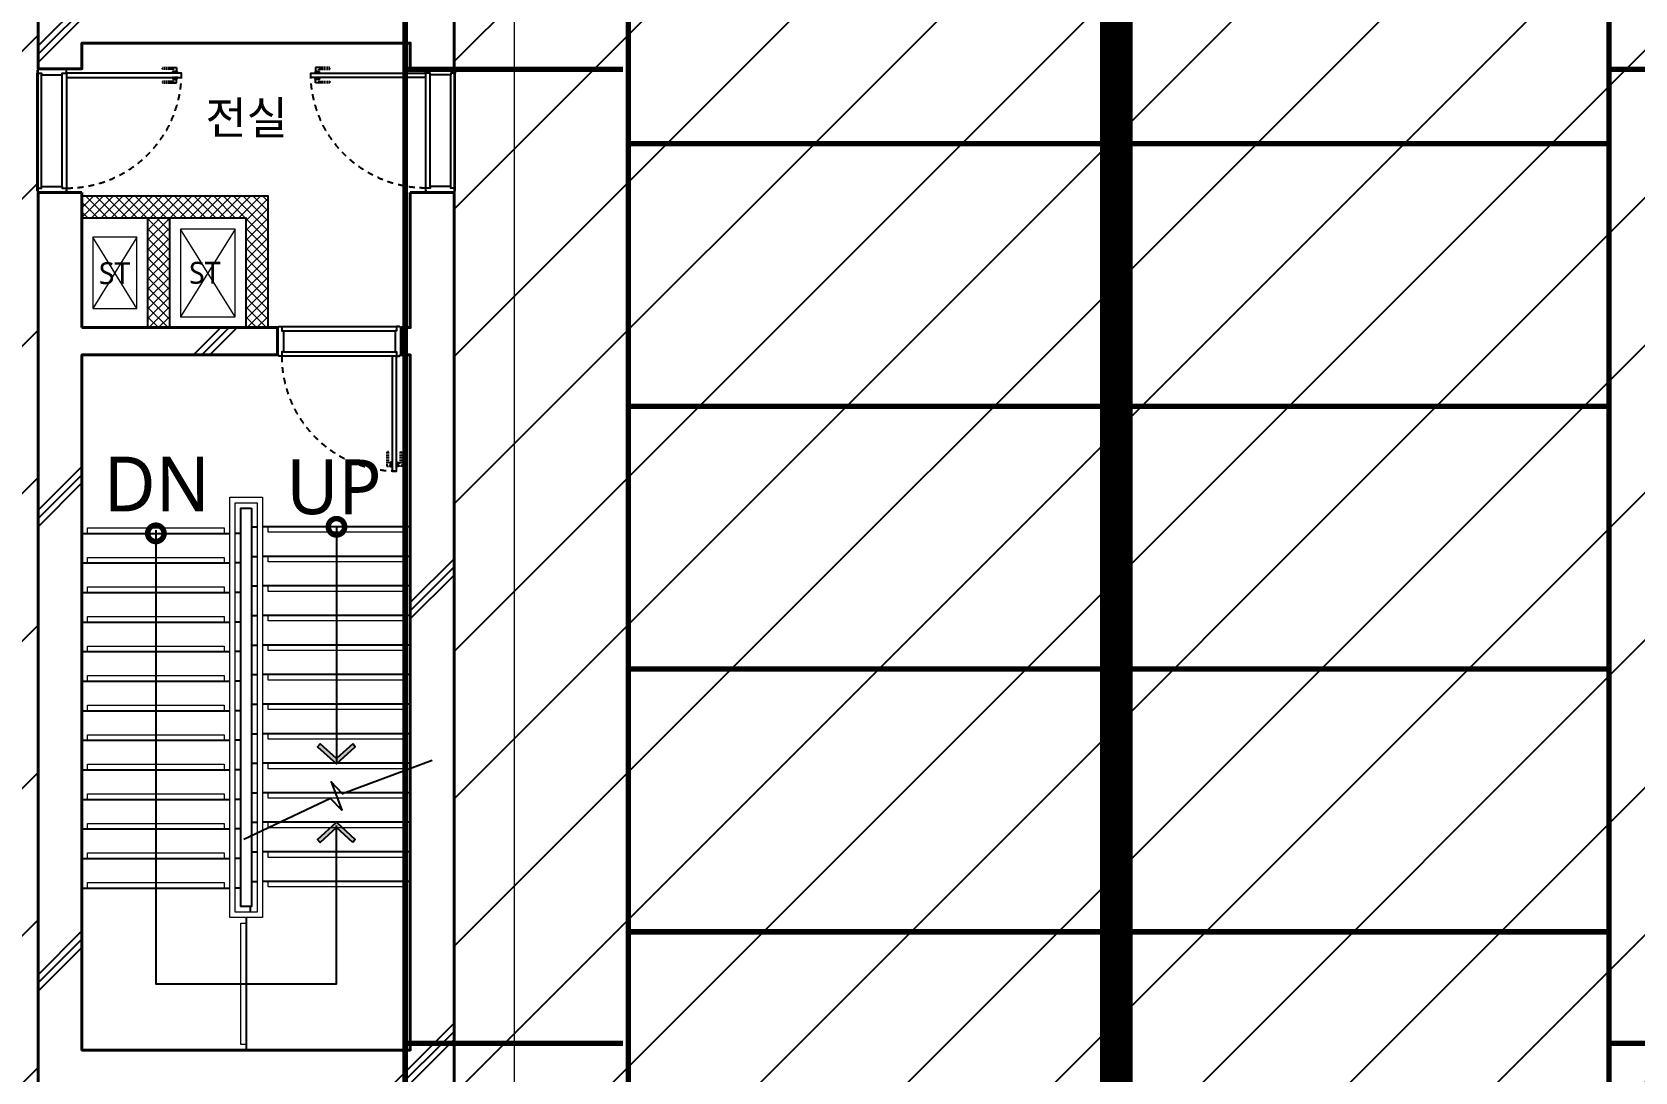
# Model space of a CAD drawing. Header units: millimetres. Extents: x 4739419 to 5837985, y 2291271 to 3446271.
# Drawn here: x 4960706 to 4975351, y 2381141 to 2390641 of the extents above; entities that cross this region are included whole.
import ezdxf
from ezdxf.enums import TextEntityAlignment as Align

# ---------------------------------------------------------------- set-up
doc = ezdxf.new("R2010")
doc.units = ezdxf.units.MM
doc.linetypes.add('XR-평면도$0$DASHEDX2', pattern=[1.5, 1, -0.5])
doc.linetypes.add('XR-평면도$0$HID', pattern=[2, 1.1, -0.9])
doc.layers.get('0').update_dxf_attribs({"color": 255})
for name, color, linetype, lineweight in [('A-XXXX-TXT2', 9, 'Continuous', 25), ('XR-평면도$0$A-CNTL', 9, 'Continuous', 15), ('XR-평면도$0$A-CONC-LIN1', 9, 'Continuous', 40), ('XR-평면도$0$A-DWXM-DOOR', 9, 'Continuous', 25), ('XR-평면도$0$A-ELEV-LIN3', 9, 'Continuous', 18), ('XR-평면도$0$A-SSXM-STAIR', 9, 'Continuous', 25), ('XR-평면도$0$A-SSXS-HAND', 9, 'Continuous', 20), ('XR-평면도$0$A-WAXM-BLOC', 9, 'Continuous', 25), ('XR-평면도$0$A-XXXX-HATC', 9, 'Continuous', 18), ('XR-평면도$0$A-XXXX-OPEN', 9, 'Continuous', 15), ('XR-평면도$0$A-XXXX-SYMB', 9, 'Continuous', 25)]:
    doc.layers.add(name, color=color, linetype=linetype, lineweight=lineweight)
for name, color, linetype in [('HEB- Saw Cut(PC Topping)', 5, 'Continuous'), ('HEB-Angle joint', 1, 'Continuous'), ('HEB-Area(PC Topping)', 3, 'Continuous'), ('XR-평면도$0$A-CONC-SOLD', 9, 'Continuous')]:
    doc.layers.add(name, color=color, linetype=linetype)
doc.styles.add('맑은 고딕', font='malgun.ttf')

# ---------------------------------------------------------------- blocks, each defined once
blk = doc.blocks.new('XR-평면도$0$ARROW')
blk.add_lwpolyline([(-0.002, 0.87), (0.738, 0), (-0.002, -0.87), (0.15, -1), (1, 0), (0.15, 1)], close=True)
for points in [[(-0.002, 0.87), (0.15, 1), (0.738, 0), (1, 0)], [(0.738, 0), (1, 0), (-0.002, -0.87), (0.15, -1)]]:
    blk.add_solid(points)
blk = doc.blocks.new('XR-평면도$0$#7~16 계단 1f~8f')
at = {"layer": 'XR-평면도$0$A-ELEV-LIN3'}
for points in [[(338166, 9726), (338166, 9776), (339416, 9776), (339416, 9726)], [(341066, 9786), (341066, 9736), (339816, 9736), (339816, 9786)], [(338166, 9456), (338166, 9506), (339416, 9506), (339416, 9456)], [(341066, 9516), (341066, 9466), (339816, 9466), (339816, 9516)], [(338166, 9186), (338166, 9236), (339416, 9236), (339416, 9186)], [(341066, 9246), (341066, 9196), (339816, 9196), (339816, 9246)], [(338166, 8916), (338166, 8966), (339416, 8966), (339416, 8916)], [(341066, 8976), (341066, 8926), (339816, 8926), (339816, 8976)], [(338166, 8646), (338166, 8696), (339416, 8696), (339416, 8646)], [(341066, 8706), (341066, 8656), (339816, 8656), (339816, 8706)], [(338166, 8376), (338166, 8426), (339416, 8426), (339416, 8376)], [(341066, 8436), (341066, 8386), (339816, 8386), (339816, 8436)], [(338166, 8106), (338166, 8156), (339416, 8156), (339416, 8106)], [(341066, 8166), (341066, 8116), (339816, 8116), (339816, 8166)], [(338166, 7836), (338166, 7886), (339416, 7886), (339416, 7836)], [(341066, 7896), (341066, 7846), (339816, 7846), (339816, 7896)], [(338166, 7566), (338166, 7616), (339416, 7616), (339416, 7566)], [(341066, 7626), (341066, 7576), (339816, 7576), (339816, 7610)], [(339816, 7610), (339816, 7626)], [(338166, 7296), (338166, 7346), (339416, 7346), (339416, 7296)], [(341066, 7356), (341066, 7306), (339816, 7306), (339816, 7356)], [(338166, 7026), (338166, 7076), (339416, 7076), (339416, 7026)], [(341066, 7086), (341066, 7036), (339816, 7036), (339816, 7086)], [(338166, 6756), (338166, 6806), (339416, 6806), (339416, 6756)], [(341066, 6816), (341066, 6766), (339816, 6766), (339816, 6816)], [(338166, 6486), (338166, 6536), (339416, 6536), (339416, 6486)], [(341066, 6546), (341066, 6496), (339816, 6496), (339816, 6546)], [(339616, 5056), (339566, 5056), (339566, 6166), (339616, 6166)]]:
    blk.add_lwpolyline(points, dxfattribs=at)
at = {"layer": 'XR-평면도$0$A-SSXM-STAIR'}
for p, q in [((339652, 6316), (339652, 6266)), ((339616, 6216), (339616, 5006))]:
    blk.add_line(p, q, dxfattribs=at)
for points in [[(339666, 9956), (339666, 6316), (339566, 6316), (339566, 9956), (339666, 9956)], [(338116, 9726), (339466, 9726)], [(339566, 9726), (339516, 9726)], [(339566, 9726), (339516, 9726)], [(339666, 9786), (339716, 9786)], [(341116, 9786), (339766, 9786)], [(338116, 9456), (339466, 9456)], [(339566, 9456), (339516, 9456)], [(339566, 9456), (339516, 9456)], [(339666, 9516), (339716, 9516)], [(341116, 9516), (339766, 9516)], [(339666, 9246), (339716, 9246)], [(341116, 9246), (339766, 9246)], [(338116, 9186), (339466, 9186)], [(339566, 9186), (339516, 9186)], [(339566, 9186), (339516, 9186)], [(339666, 8976), (339716, 8976)], [(341116, 8976), (339766, 8976)], [(338116, 8916), (339466, 8916)], [(339566, 8916), (339516, 8916)], [(339566, 8916), (339516, 8916)], [(338116, 8646), (339466, 8646)], [(339566, 8646), (339516, 8646)], [(339566, 8646), (339516, 8646)], [(339666, 8706), (339716, 8706)], [(341116, 8706), (339766, 8706)], [(338116, 8376), (339466, 8376)], [(339566, 8376), (339516, 8376)], [(339566, 8376), (339516, 8376)], [(339666, 8436), (339716, 8436)], [(341116, 8436), (339766, 8436)], [(338116, 8106), (339466, 8106)], [(339566, 8106), (339516, 8106)], [(339566, 8106), (339516, 8106)], [(339666, 8166), (339716, 8166)], [(341116, 8166), (339766, 8166)], [(338116, 7836), (339466, 7836)], [(339566, 7836), (339516, 7836)], [(339566, 7836), (339516, 7836)], [(339666, 7896), (339716, 7896)], [(341116, 7896), (339766, 7896)], [(339666, 7626), (339716, 7626)], [(341116, 7626), (339766, 7626)], [(338116, 7566), (339466, 7566)], [(339566, 7566), (339516, 7566)], [(339566, 7566), (339516, 7566)], [(339666, 7356), (339716, 7356)], [(341116, 7356), (339766, 7356)], [(338116, 7296), (339466, 7296)], [(339566, 7296), (339516, 7296)], [(339566, 7296), (339516, 7296)], [(339666, 7086), (339716, 7086)], [(341116, 7086), (339766, 7086)], [(338116, 7026), (339466, 7026)], [(339566, 7026), (339516, 7026)], [(339566, 7026), (339516, 7026)], [(338116, 6756), (339466, 6756)], [(339566, 6756), (339516, 6756)], [(339566, 6756), (339516, 6756)], [(339666, 6816), (339716, 6816)], [(341116, 6816), (339766, 6816)], [(338116, 6486), (339466, 6486)], [(339566, 6486), (339516, 6486)], [(339566, 6486), (339516, 6486)], [(339666, 6546), (339716, 6546)], [(341116, 6546), (339766, 6546)]]:
    blk.add_lwpolyline(points, dxfattribs=at)
at = {"layer": 'XR-평면도$0$A-SSXS-HAND'}
for points in [[(339766, 7556), (339766, 6216), (339466, 6216), (339466, 10056), (339766, 10056), (339766, 7556)], [(339716, 7532), (339716, 6266), (339516, 6266), (339516, 10006), (339716, 10006), (339716, 7532)]]:
    blk.add_lwpolyline(points, dxfattribs=at)
at = {"layer": 'XR-평면도$0$A-XXXX-SYMB', "const_width": 150}
for points in [[(338766, 9726, -1), (338816, 9726, -1)], [(340416, 9786, -1), (340466, 9786, -1)]]:
    blk.add_lwpolyline(points, format="xyb", close=True, dxfattribs=at)
at = {"layer": 'XR-평면도$0$A-XXXX-SYMB'}
for points in [[(338791, 9756), (338791, 5611), (340441, 5611), (340441, 7056)], [(340441, 9786), (340441, 7626)], [(341316, 7652), (340496, 7346), (340393, 7455), (340489, 7197), (340386, 7305), (339595, 6930)]]:
    blk.add_lwpolyline(points, dxfattribs=at)
at = {"layer": 'XR-평면도$0$A-XXXX-SYMB', "yscale": 172.3206394866575, "zscale": 183.004177226685, "rotation": 270}
for p, xscale in [((340441, 7804), 183.004177226685), ((340441, 6903), -183.004177226685)]:
    blk.add_blockref('XR-평면도$0$ARROW', p, dxfattribs=dict(at, xscale=xscale))
blk = doc.blocks.new('XR-평면도$0$계단실(기준층)230530')
blk.add_blockref('XR-평면도$0$#7~16 계단 1f~8f', (-3702707, 1555615))
blk = doc.blocks.new('XR-평면도$0$중심선(210216)')
at = {"layer": 'XR-평면도$0$A-CNTL', "ltscale": 300}
blk.add_lwpolyline([(99000, 206000), (99000, -10000)], dxfattribs=at)
blk = doc.blocks.new('XR-평면도$0$도어_008')
at = {"layer": 'XR-평면도$0$A-DWXM-DOOR'}
blk.add_lwpolyline([(65, 0), (65, 1050), (25, 1050), (25, 0)], close=True, dxfattribs=at)
at = {"layer": 'XR-평면도$0$A-DWXM-DOOR', "color": 9, "linetype": 'XR-평면도$0$DASHEDX2', "ltscale": 10}
for points in [[(-25, 1005), (10, 1005), (10, 975), (-10, 975), (-10, 875), (-25, 875)], [(20, 1010), (20, 970), (10, 970), (10, 1010)], [(20, 965), (20, 1015), (25, 1015), (25, 965)], [(70, 965), (70, 1015), (65, 1015), (65, 965)], [(70, 1010), (70, 970), (80, 970), (80, 1010)], [(115, 1005), (80, 1005), (80, 975), (100, 975), (100, 875), (115, 875)]]:
    blk.add_lwpolyline(points, close=True, dxfattribs=at)
at = {"layer": 'XR-평면도$0$A-DWXM-DOOR', "color": 0}
for points in [[(0, -260), (0, -270), (25, -270), (25, -230), (40, -230), (40, -40), (25, -40), (25, 0), (0, 0), (0, -10)], [(1100, -260), (1100, -270), (1075, -270), (1075, -230), (1060, -230), (1060, -40), (1075, -40), (1075, 0), (1100, 0), (1100, -10)]]:
    blk.add_lwpolyline(points, dxfattribs=at)
at = {"layer": 'XR-평면도$0$A-DWXM-DOOR', "color": 9}
for points in [[(25, 0), (1075, 0)], [(1060, -40), (40, -40)], [(1075, -270), (25, -270)], [(1060, -230), (40, -230)]]:
    blk.add_lwpolyline(points, dxfattribs=at)
at = {"layer": 'XR-평면도$0$A-DWXM-DOOR', "color": 1, "linetype": 'XR-평면도$0$HID', "ltscale": 50}
blk.add_arc((25, 0), 1050, 0, 90, dxfattribs=at)
blk = doc.blocks.new('XR-평면도$0$계단실_6_기준층(210720)')
at = {"layer": 'XR-평면도$0$A-CONC-SOLD'}
h = blk.add_hatch(dxfattribs=at)
h.set_pattern_fill('CONC', color=256, scale=100)
h.set_pattern_definition([(45, (-1631837.4, -693570.6), (-2121.3203, 2121.3203), []), (45, (-1631837.4, -693495.6), (-2121.3203, 2121.3203), []), (45, (-1631837.4, -693420.6), (-2121.3203, 2121.3203), [])])
h.paths.add_polyline_path([(400, -3250), (2100, -3250), (2100, -3000), (400, -3000), (400, -1700), (0, -1700), (0, -10000), (3800, -10000), (3800, -1700), (3400, -1700), (3400, -3000), (3200, -3000), (3200, -3250), (3400, -3250), (3400, -9600), (400, -9600)])
h.paths.add_polyline_path([(1350, 0), (0, 0), (0, -600), (400, -600), (400, -400), (1350, -400)])
h.paths.add_polyline_path([(2450, 0), (2450, -400), (3400, -400), (3400, -600), (3800, -600), (3800, 0)])
at = {"layer": 'XR-평면도$0$A-XXXX-HATC'}
h = blk.add_hatch(dxfattribs=at)
h.set_pattern_fill('ANSI37', color=256, scale=20, style=0)
h.paths.add_polyline_path([(400, -1800), (400, -2000), (1900, -2000), (1900, -3000), (2100, -3000), (2100, -1800)])
h.paths.add_polyline_path([(1200, -2000), (1000, -2000), (1000, -3000), (1200, -3000)])
at = {"layer": 'XR-평면도$0$A-CONC-LIN1'}
for points in [[(3800, -635), (3800, 0), (0, 0), (0, -635)], [(3800, -635), (3400, -635), (3400, -400), (400, -400), (400, -635), (0, -635)], [(400, -1765), (0, -1765)], [(3800, -1765), (3800, -10000), (0, -10000), (0, -1765)], [(400, -3000), (400, -1765)], [(3400, -1765), (3400, -3000), (3315, -3000), (3315, -3250), (3400, -3250), (3400, -9600), (400, -9600), (400, -3250), (2185, -3250), (2185, -3000), (400, -3000)], [(3400, -1765), (3800, -1765)]]:
    blk.add_lwpolyline(points, dxfattribs=at)
at = {"layer": 'XR-평면도$0$A-WAXM-BLOC', "ltscale": 50}
for points in [[(2100, -3000), (2100, -1800), (400, -1800)], [(1900, -3000), (1900, -2000), (400, -2000)], [(1000, -2000), (1000, -3000)], [(1200, -2000), (1200, -3000)]]:
    blk.add_lwpolyline(points, dxfattribs=at)
at = {"layer": 'XR-평면도$0$A-XXXX-OPEN', "ltscale": 20}
for p, q in [((900, -2175), (500, -2825)), ((900, -2825), (500, -2175)), ((1800, -2900), (1300, -2100)), ((1800, -2100), (1300, -2900))]:
    blk.add_line(p, q, dxfattribs=at)
for points in [[(900, -2175), (500, -2175), (500, -2825), (900, -2825)], [(1800, -2100), (1300, -2100), (1300, -2900), (1800, -2900)]]:
    blk.add_lwpolyline(points, close=True, dxfattribs=at)
for p, rotation in [((260, -650), 270), ((3300, -3260), 180)]:
    blk.add_blockref('XR-평면도$0$도어_008', p, dxfattribs=dict(rotation=rotation))
at = {"xscale": -1.000000000000003, "rotation": 90}
blk.add_blockref('XR-평면도$0$도어_008', (3540, -650), dxfattribs=at)

msp = doc.modelspace()

# ---------------------------------------------------------------- hatches: boundary and pattern name
at = {"layer": 'HEB-Area(PC Topping)', "transparency": 33554559}
h = msp.add_hatch(dxfattribs=at)
h.set_pattern_fill('ANSI31', color=256, scale=300)
h.paths.add_polyline_path([(4865511.8, 2394416.6), (4898114.5, 2394416.6), (4898114.5, 2377621.7), (4911154.5, 2377621.7), (4911154.5, 2394421.7), (4943111.8, 2394421.7), (4943111.8, 2365621.7), (4954251.8, 2365621.7), (4954251.8, 2396821.7), (4998711.8, 2396821.7), (4998711.8, 2346691.2), (4993711.8, 2346691.2), (4993711.8, 2335791.2), (4931561.8, 2335791.2), (4931561.8, 2346691.2), (4927761.8, 2346691.2), (4927761.8, 2335791.2), (4878154.5, 2335791.2), (4878154.5, 2348821.7), (4865511.8, 2348821.7)])
h.paths.add_polyline_path([(4960761.8, 2390941.2), (4964561.8, 2390941.2), (4964561.8, 2380940.7), (4960761.8, 2380940.7)], flags=16)

# ---------------------------------------------------------------- linework, layer by layer
at = {"layer": 'HEB- Saw Cut(PC Topping)', "const_width": 50}
for points in [[(4964114.5, 2396821.7), (4964114.5, 2337121.7)], [(4966154.5, 2337121.7), (4966154.5, 2396821.7)], [(4975114.5, 2396821.7), (4975114.5, 2337121.7)], [(4966104.5, 2390301.7), (4964114.5, 2390301.7)], [(4977104.5, 2390301.7), (4975114.5, 2390301.7)], [(4975114.5, 2389621.7), (4966154.5, 2389621.7)], [(4975114.5, 2387221.7), (4966154.5, 2387221.7)], [(4975114.5, 2384821.7), (4966154.5, 2384821.7)], [(4975114.5, 2382421.7), (4966154.5, 2382421.7)], [(4966104.5, 2381401.7), (4964114.5, 2381401.7)], [(4977104.5, 2381401.7), (4975114.5, 2381401.7)]]:
    msp.add_lwpolyline(points, dxfattribs=at)
at = {"layer": 'HEB-Angle joint', "const_width": 300}
msp.add_lwpolyline([(4970611.8, 2396821.7), (4970611.8, 2335791.2)], dxfattribs=at)
at = {"layer": 'HEB-Area(PC Topping)'}
msp.add_lwpolyline([(4960761.8, 2390941.2), (4964561.8, 2390941.2), (4964561.8, 2380940.7), (4960761.8, 2380940.7)], close=True, dxfattribs=at)

# ---------------------------------------------------------------- block references
for name, p in [('XR-평면도$0$계단실(기준층)230530', (8325752.9, 820720.6)), ('XR-평면도$0$계단실(기준층)230530', (8325752.9, 820720.6)), ('XR-평면도$0$계단실(기준층)230530', (8325752.9, 820720.6)), ('XR-평면도$0$계단실_6_기준층(210720)', (4960761.8, 2390941.2)), ('XR-평면도$0$계단실_6_기준층(210720)', (4960761.8, 2390941.2)), ('XR-평면도$0$계단실_6_기준층(210720)', (4960761.8, 2390941.2))]:
    msp.add_blockref(name, p)
at = {"layer": 'XR-평면도$0$A-CNTL'}
msp.add_blockref('XR-평면도$0$중심선(210216)', (4866111.8, 2336391.2), dxfattribs=at)

# ---------------------------------------------------------------- texts
at = {"layer": 'A-XXXX-TXT2', "ltscale": 100, "style": '맑은 고딕'}
for s, height, p in [('전실', 300, (4962666.3, 2389858.3)), ('ST', 200, (4961459.8, 2388438.7)), ('ST', 200, (4962284, 2388442.6)), ('DN', 500, (4961845.4, 2386511.7)), ('UP', 500, (4963464.5, 2386486.7))]:
    msp.add_text(s, height=height, dxfattribs=at).set_placement(p, align=Align.MIDDLE_CENTER)

doc.saveas('drawing.dxf')
